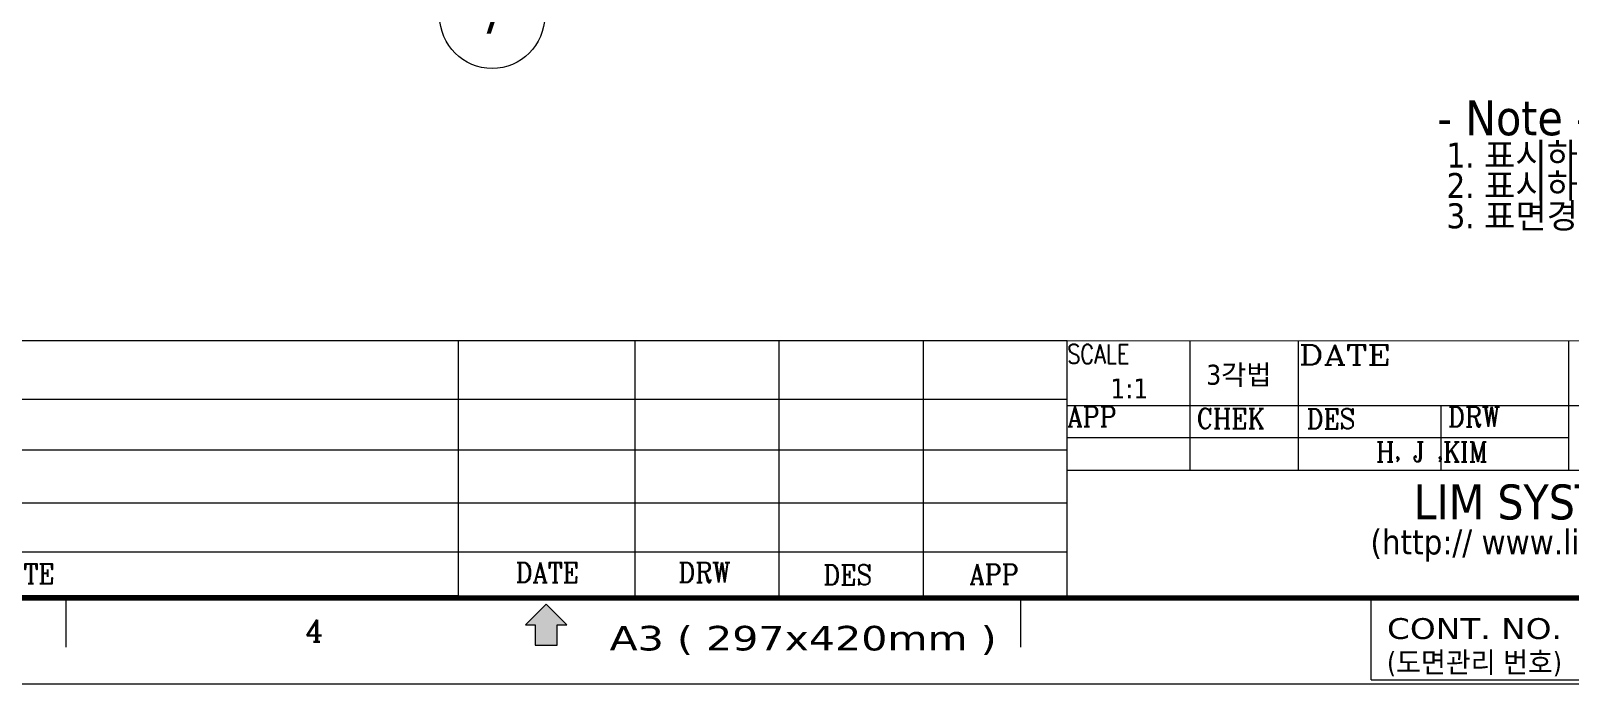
# Model space of a CAD drawing. Header units: millimetres. Extents: x -542 to 1656, y -836 to 1164.
# Drawn here: x 635 to 1252, y 24 to 286 of the extents above; entities that cross this region are included whole.
import ezdxf
from ezdxf.enums import TextEntityAlignment as Align

# ---------------------------------------------------------------- set-up
doc = ezdxf.new("R2010")
doc.units = ezdxf.units.MM
doc.header["$LTSCALE"] = 4
doc.layers.get('0').update_dxf_attribs({"lineweight": 18})
for name, color, linetype, lineweight in [('SkizziergeometrieWIN-ISO', 7, 'Continuous', 50), ('가는실선_A4', 7, 'Continuous', 5), ('제목(ISO)', 7, 'Continuous', 50)]:
    doc.layers.add(name, color=color, linetype=linetype, lineweight=lineweight)
doc.layers.add('가는실선_A3', color=9, linetype='Continuous', lineweight=5, true_color=0x808080)
doc.styles.add('_ __ (ISO)', font='tahoma.ttf')
doc.styles.add('주 텍스트 (ISO)', font='tahoma.ttf')
doc.styles.add('주문자_A3(3.5)', font='tahoma.ttf')
doc.styles.add('텍스트 스타일12', font='tahoma.ttf')
doc.styles.add('텍스트 스타일171', font='ROMANC.shx', dxfattribs={"width": 0.9})
doc.styles.add('텍스트 스타일208', font='ROMANC.shx', dxfattribs={"width": 1.194322})
doc.styles.add('텍스트 스타일36', font='ROMANC.shx', dxfattribs={"width": 0.941937})
doc.styles.add('텍스트 스타일42', font='tahoma.ttf', dxfattribs={"width": 1.378837})
doc.styles.add('텍스트 스타일46', font='tahoma.ttf', dxfattribs={"width": 0.862937})
doc.styles.add('텍스트 스타일48', font='tahoma.ttf', dxfattribs={"width": 1.258573})
doc.styles.add('텍스트 스타일65', font='romans.shx', dxfattribs={"width": 0.8})

# ---------------------------------------------------------------- blocks, each defined once
blk = doc.blocks.new('경계 A3_경계')
blk.add_hatch(color=7).paths.add_polyline_path([(211.52, 9.9), (211.52, 11.96), (212.48, 11.96), (210.42, 14.01), (208.36, 11.96), (209.32, 11.96), (209.32, 9.9)])
for p, q in [((210.42, 14.01), (208.36, 11.96)), ((212.48, 11.96), (210.42, 14.01)), ((292.99, 6.43), (292.99, 14.6)), ((208.36, 11.96), (209.32, 11.96)), ((209.32, 11.96), (209.32, 9.9)), ((211.52, 9.9), (211.52, 11.96)), ((211.52, 11.96), (212.48, 11.96)), ((209.32, 9.9), (211.52, 9.9))]:
    blk.add_line(p, q)
at = {"color": 7}
for p, q in [((210.42, 14.01), (208.36, 11.96)), ((212.48, 11.96), (210.42, 14.01)), ((208.36, 11.96), (209.32, 11.96)), ((209.32, 11.96), (209.32, 9.9)), ((211.52, 9.9), (211.52, 11.96)), ((211.52, 11.96), (212.48, 11.96)), ((209.32, 9.9), (211.52, 9.9))]:
    blk.add_line(p, q, dxfattribs=at)
at = {"layer": 'SkizziergeometrieWIN-ISO', "lineweight": 18}
blk.add_line((414, 6), (6, 6), dxfattribs=at)
at = {"layer": '가는실선_A3', "color": 7, "lineweight": 60}
blk.add_line((19.02, 14.6), (401.22, 14.6), dxfattribs=at)
at = {"layer": '가는실선_A3', "color": 7}
for p, q in [((162.34, 14.6), (162.34, 9.7)), ((257.9, 14.6), (257.9, 9.7)), ((292.99, 6.43), (401.22, 6.43))]:
    blk.add_line(p, q, dxfattribs=at)
at = {"layer": '가는실선_A3', "color": 7, "style": '텍스트 스타일36', "width": 0.941937}
blk.add_text('4', height=2.2, dxfattribs=at).set_placement((187.21, 11.34), align=Align.MIDDLE_CENTER)
at = {"layer": '가는실선_A3', "color": 7}
for s, height, style, width, p, p2 in [('CONT. NO.', 2.084, '텍스트 스타일48', 1.258564, (294.58, 10.53), (312.09, 10.53)), ('A3 ( 297x420mm )', 2.463, '텍스트 스타일42', 1.378315, (216.76, 9.38), (255.51, 9.38)), ('(도면관리 번호)', 2.084, '텍스트 스타일46', 0.982376, (294.58, 7.15), (312.09, 7.15))]:
    blk.add_text(s, height=height, dxfattribs=dict(at, style=style, width=width)).set_placement(p, p2, align=Align.FIT)
blk = doc.blocks.new('제목 블록 A3_표제란')
at = {"layer": '가는실선_A4', "lineweight": 13}
for p, q in [((25.42, 38.66), (269.12, 38.66)), ((208.17, 38.66), (208.17, 13.12)), ((269.12, 38.66), (407.77, 38.63)), ((25.42, 32.81), (269.12, 32.81))]:
    blk.add_line(p, q, dxfattribs=at)
at = {"layer": '가는실선_A4'}
for p, q in [((225.83, 38.66), (225.83, 12.86)), ((240.26, 38.66), (240.26, 12.86)), ((254.69, 38.66), (254.69, 13.12)), ((281.38, 38.66), (281.38, 25.66)), ((292.25, 38.65), (292.25, 25.66)), ((319.29, 38.65), (319.29, 25.66)), ((306.52, 32.15), (306.52, 25.66)), ((25.42, 13.12), (407.76, 13.12)), ((208.17, 13.12), (25.42, 13.12))]:
    blk.add_line(p, q, dxfattribs=at)
at = {"layer": '가는실선_A4', "color": 7}
for p, q in [((269.12, 13.12), (269.12, 38.66)), ((269.12, 32.15), (407.77, 32.15)), ((269.09, 27.68), (25.42, 27.68)), ((407.76, 25.66), (269.12, 25.66)), ((269.12, 22.4), (25.42, 22.4)), ((269.12, 17.47), (52.65, 17.47))]:
    blk.add_line(p, q, dxfattribs=at)
at = {"layer": '제목(ISO)', "color": 208, "lineweight": 5, "true_color": 0x400040}
blk.add_line((269.12, 28.95), (319.29, 28.95), dxfattribs=at)
at = {"layer": '가는실선_A3', "color": 7, "style": '텍스트 스타일12'}
blk.add_attdef('질량\\P1;_001', (38.42, 15.71), '', height=2, dxfattribs=at)
at = {"layer": '가는실선_A4', "color": 7}
for s, height, style, width, p in [('SCALE', 1.911, '텍스트 스타일65', 0.8, (269.12, 36.36)), ('APP', 2, '텍스트 스타일171', 0.9, (269.12, 30.05)), ('CHEK', 2, '텍스트 스타일171', 0.9, (282.07, 29.86)), ('DES', 2, '텍스트 스타일171', 0.9, (293.07, 29.82)), ('DRW', 2, '텍스트 스타일171', 0.9, (307.23, 30.03)), ('H, J ,KIM', 2, '텍스트 스타일171', 0.9, (300.03, 26.54)), ('REVISION NOTE', 2, '텍스트 스타일171', 0.9, (148.38, 14.33)), ('DATE', 2, '텍스트 스타일171', 0.9, (213.9, 14.44)), ('DRW', 2, '텍스트 스타일171', 0.9, (230.19, 14.46)), ('DES', 2, '텍스트 스타일171', 0.9, (244.7, 14.2)), ('APP', 2, '텍스트 스타일171', 0.9, (259.32, 14.27))]:
    blk.add_text(s, height=height, dxfattribs=dict(at, style=style, width=width)).set_placement(p)
at = {"layer": '가는실선_A4', "color": 7, "style": '텍스트 스타일208', "width": 1.22262}
blk.add_text('DATE', height=2, dxfattribs=at).set_placement((292.31, 36.23), (301.51, 36.23), align=Align.FIT)
at = {"layer": '가는실선_A4', "color": 7, "insert": (283.03, 35.14), "char_height": 2, "attachment_point": 4, "style": '주문자_A3(3.5)'}
blk.add_mtext('\\fTahoma|b0|i0;\\H2.0000;3각법', dxfattribs=at)
at = {"layer": '가는실선_A4', "color": 7, "style": '텍스트 스타일12'}
blk.add_attdef('설명', text='', height=2, dxfattribs=at).set_placement((331.27, 35.73), align=Align.MIDDLE_LEFT)
blk.add_attdef('SCALE_001', (273.43, 32.87), '', height=2, dxfattribs=at)
blk.add_attdef('프로젝트', text='', height=2, dxfattribs=at).set_placement((340.77, 28.27), align=Align.MIDDLE_CENTER)
at = {"layer": '가는실선_A4', "style": '텍스트 스타일12'}
blk.add_attdef('리비전_번호', text='', height=2, dxfattribs=at).set_placement((388.38, 15.27), align=Align.MIDDLE_CENTER)
at = {"layer": '제목(ISO)', "char_height": 3.5, "attachment_point": 1, "style": '주 텍스트 (ISO)'}
for s, insert, line_spacing_factor in [('- Note -\\P{\\H0.71429x; 1. \\fGulim|b0|i0|c129|p50;표시하지 않은 \\fTahoma|b0|i0|c129|p34;C, R=0.5\\fGulim|b0|i0|c129|p50;로 한다\\fTahoma|b0|i0|c129|p34;.\\H1.54068x; \\H0.64906x;\\P 2. \\fGulim|b0|i0|c129|p50;표시하지 않은 공차는 일반공차 \\fTahoma|b0|i0|c129|p34;KS ISO 2768-m\\fGulim|b0|i0|c129|p50;으로 적용한다\\fTahoma|b0|i0|c129|p34;.\\H1.32612x; \\H0.75408x;\\P 3. \\fGulim|b0|i0|c129|p50;표면경도는 \\fTahoma|b0|i0|c129|p34;HRC = \\H1.31974x; }', (306.15, 62.72), 0.727683), ('{\\H1x;    LIM SYSTEM\\H0.71429x;  \\P (http:// www.lims.co.kr)\\H1.44773x; }', (298.53, 24.26), 0.771785)]:
    blk.add_mtext(s, dxfattribs=dict(at, insert=insert, line_spacing_factor=line_spacing_factor))
at = {"layer": '제목(ISO)', "style": '텍스트 스타일12'}
for tag, p in [('관리자', (373.93, 36.39)), ('공급업자', (383.08, 28.64))]:
    blk.add_attdef(tag, text='', height=2, dxfattribs=at).set_placement(p, align=Align.TOP_LEFT)
blk = doc.blocks.new('품번기호6')
at = {"layer": '가는실선_A3'}
for p, q in [((221.48, 89.8), (219.38, 88.36)), ((219.74, 88.01), (221.48, 89.8)), ((220.09, 87.66), (221.48, 89.8)), ((219.74, 88.01), (208.66, 76.64)), ((219.38, 88.36), (220.09, 87.66))]:
    blk.add_line(p, q, dxfattribs=at)
at = {"layer": '가는실선_A3', "flags": 128}
blk.add_lwpolyline([(220.09, 87.66), (221.48, 89.8), (219.38, 88.36), (220.09, 87.66)], dxfattribs=at)
at = {"layer": '가는실선_A3'}
blk.add_circle((205.01, 72.89), 5.25, dxfattribs=at)
blk.add_solid([(220.09, 87.66), (221.48, 89.8), (219.38, 88.36), (220.09, 87.66)], dxfattribs=at)
at = {"layer": '가는실선_A3', "color": 7, "insert": (205.01, 72.89), "char_height": 3.5, "attachment_point": 5, "style": '_ __ (ISO)'}
blk.add_mtext('7', dxfattribs=at)

msp = doc.modelspace()

# ---------------------------------------------------------------- block references
at = {"xscale": 4, "yscale": 4, "zscale": 4}
msp.add_blockref('경계 A3_경계', (0, 0), dxfattribs=at)
ref = msp.add_blockref('제목 블록 A3_표제란', (-26.19, 6.95), dxfattribs=dict(xscale=4, yscale=4, zscale=4))
ref.add_attrib('SCALE_001', '1:1', (1067.54, 138.42), dxfattribs={"layer": '가는실선_A4', "color": 7, "height": 8, "style": '텍스트 스타일12'})
at = {"layer": '가는실선_A3', "xscale": 4, "yscale": 4, "zscale": 4}
msp.add_blockref('품번기호6', (0, 0), dxfattribs=at)

doc.saveas('drawing.dxf')
